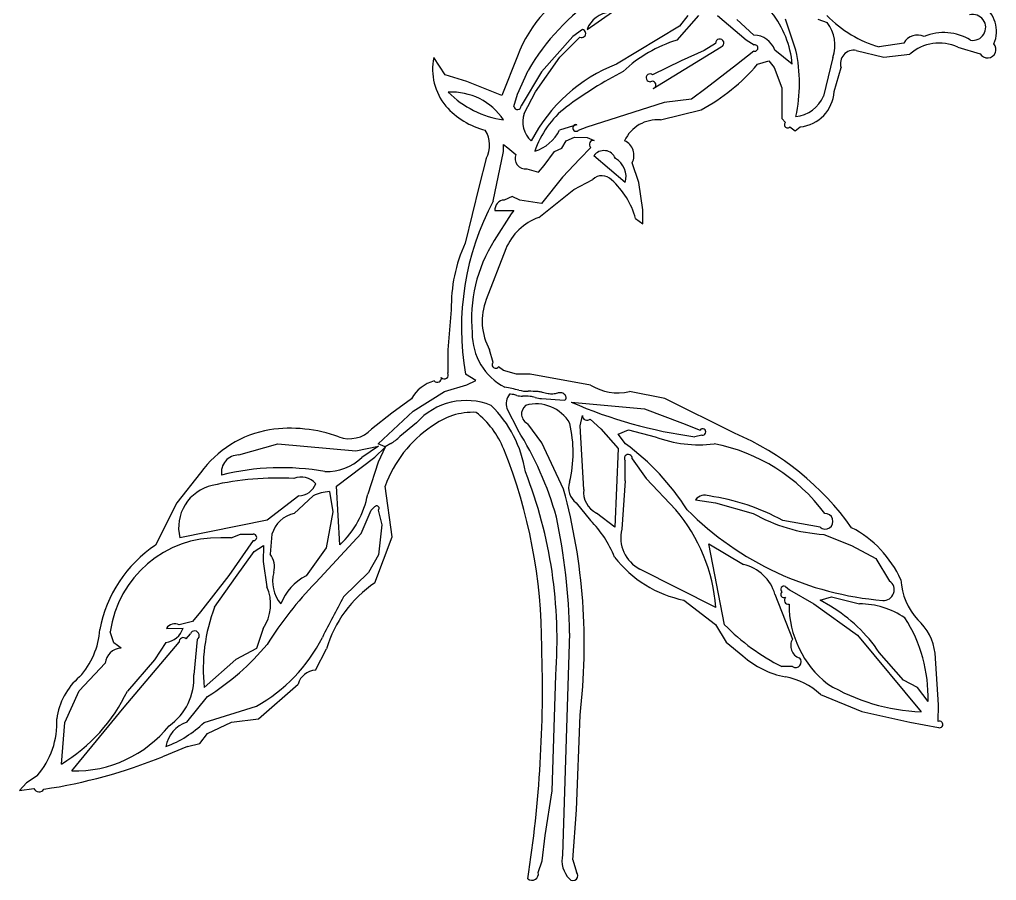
# Model space of a CAD drawing. Extents: x -1.41 to 6.2, y -5.19 to 2.16.
# Drawn here: x 0.051 to 2.976, y -5.19 to -2.614 of the extents above; entities that cross this region are included whole.
import ezdxf

# ---------------------------------------------------------------- set-up
doc = ezdxf.new("R2010")
doc.units = 0

msp = doc.modelspace()

# ---------------------------------------------------------------- linework, layer by layer
at = {"layer": 'Default', "color": 2, "linetype": 'CONTINUOUS'}
for p, q in [((1.749954, -2.643439), (1.868663, -2.560528)), ((2.019589, -2.675308), (2.084185, -2.601339)), ((2.052053, -2.601755), (2.026745, -2.633684)), ((2.140286, -2.60183), (2.226005, -2.674969)), ((2.249643, -2.660689), (2.198567, -2.613791)), ((2.374951, -2.705727), (2.34368, -2.612893)), ((2.440617, -2.61295), (2.468689, -2.622594)), ((1.7364, -2.643155), (1.707941, -2.66485)), ((2.026745, -2.633684), (1.838121, -2.747532)), ((1.707941, -2.66485), (1.614063, -2.77074)), ((1.668888, -2.726295), (1.728665, -2.666792)), ((2.134977, -2.685376), (2.100886, -2.706699)), ((2.226005, -2.674969), (2.250173, -2.689178)), ((2.698325, -2.68405), (2.624949, -2.695523)), ((1.94787, -2.820524), (2.151771, -2.695676)), ((2.100886, -2.706699), (2.031503, -2.736945)), ((2.249516, -2.708645), (2.197368, -2.749429)), ((2.364534, -2.747606), (2.312094, -2.705331)), ((1.595836, -2.830453), (1.668888, -2.726295)), ((2.031503, -2.736945), (1.946293, -2.779551)), ((2.485618, -2.727023), (2.458284, -2.842809)), ((1.541622, -2.836877), (1.573338, -2.766031)), ((1.614063, -2.77074), (1.552857, -2.872193)), ((2.197368, -2.749429), (2.105324, -2.820046)), ((1.561771, -2.894952), (1.595836, -2.830453)), ((2.105324, -2.820046), (2.062303, -2.851908)), ((1.531129, -2.874036), (1.541622, -2.836877)), ((1.980563, -2.861519), (1.749455, -2.935471)), ((2.062303, -2.851908), (1.980563, -2.861519)), ((1.697041, -2.935526), (1.667736, -2.944927)), ((1.719935, -2.92839), (1.697041, -2.935526)), ((1.749455, -2.935471), (1.723389, -2.946028))]:
    msp.add_line(p, q, dxfattribs=at)
at = {"layer": 'Default', "color": 7, "linetype": 'CONTINUOUS'}
for p, q in [((2.555809, -2.705939), (2.638125, -2.726773)), ((2.638125, -2.726773), (2.716166, -2.717126)), ((2.859909, -2.696016), (2.926612, -2.716356)), ((1.325398, -2.779627), (1.291208, -2.727594)), ((1.542378, -2.723474), (1.495413, -2.84149)), ((2.260226, -2.747776), (2.293821, -2.737029)), ((2.293821, -2.737029), (2.310341, -2.757535)), ((2.310341, -2.757535), (2.333284, -2.817682)), ((2.489533, -2.829316), (2.510367, -2.757691)), ((1.390472, -2.799132), (1.325398, -2.779627)), ((1.495413, -2.84149), (1.390472, -2.799132)), ((2.333284, -2.817682), (2.332645, -2.909614)), ((1.970048, -2.914275), (2.092145, -2.883716)), ((2.332645, -2.909614), (2.343948, -2.921822)), ((2.357467, -2.934795), (2.372888, -2.946489)), ((2.372888, -2.946489), (2.388141, -2.935108)), ((1.67493, -2.998362), (1.687714, -2.976559)), ((1.687714, -2.976559), (1.712411, -2.965663)), ((1.712411, -2.965663), (1.750512, -2.966359)), ((1.750512, -2.966359), (1.771548, -2.975416)), ((1.469018, -3.157204), (1.49963, -3.008264)), ((1.49963, -3.008264), (1.499696, -2.987516)), ((1.499696, -2.987516), (1.512488, -2.998097)), ((1.512488, -2.998097), (1.536911, -3.017809)), ((1.622154, -3.050117), (1.653084, -3.008407)), ((1.653084, -3.008407), (1.67493, -2.998362)), ((1.760923, -2.996649), (1.728621, -3.030449)), ((1.447899, -3.029654), (1.427039, -3.111574)), ((1.728621, -3.030449), (1.67696, -3.085762)), ((1.864537, -3.101777), (1.770016, -3.021269)), ((1.569618, -3.06011), (1.604462, -3.069965)), ((1.604462, -3.069965), (1.622154, -3.050117)), ((1.904651, -3.101278), (1.885087, -3.042405)), ((1.67696, -3.085762), (1.614062, -3.164628)), ((1.710677, -3.122142), (1.767215, -3.092101)), ((1.427039, -3.111574), (1.385373, -3.283167)), ((1.605305, -3.205999), (1.710677, -3.122142)), ((1.91662, -3.183332), (1.904651, -3.101278)), ((1.525493, -3.14281), (1.502342, -3.153861)), ((1.549084, -3.154119), (1.525493, -3.14281)), ((1.614062, -3.164628), (1.549084, -3.154119)), ((1.474333, -3.185628), (1.512844, -3.185111)), ((1.512844, -3.185111), (1.530823, -3.184814)), ((1.530823, -3.184814), (1.523138, -3.195056)), ((1.917337, -3.225043), (1.91662, -3.183332)), ((1.523138, -3.195056), (1.472096, -3.275286)), ((1.89547, -3.209319), (1.917337, -3.225043)), ((1.506759, -3.299999), (1.448001, -3.451921)), ((1.343706, -3.482405), (1.33329, -3.60253)), ((1.33329, -3.60253), (1.33329, -3.671157)), ((1.468706, -3.63972), (1.458289, -3.601868)), ((1.499734, -3.664285), (1.484567, -3.653264)), ((1.417608, -3.69338), (1.38625, -3.675127)), ((1.538572, -3.674971), (1.499734, -3.664285)), ((1.579391, -3.6747), (1.538572, -3.674971)), ((1.760863, -3.707335), (1.579391, -3.6747)), ((1.323217, -3.72651), (1.389848, -3.706423)), ((1.389848, -3.706423), (1.417608, -3.69338)), ((1.229482, -3.786015), (1.323217, -3.72651)), ((1.539994, -3.738644), (1.530521, -3.736126)), ((1.982967, -3.747233), (1.876704, -3.726784)), ((1.224429, -3.748253), (1.166177, -3.791884)), ((1.613891, -3.748044), (1.68212, -3.75295)), ((1.70287, -3.758633), (1.92212, -3.778867)), ((2.191531, -3.851367), (1.982967, -3.747233)), ((1.166177, -3.791884), (1.104622, -3.839875)), ((1.125165, -3.883214), (1.229482, -3.786015)), ((1.510372, -3.777529), (1.542815, -3.841844)), ((1.729121, -3.829275), (1.736339, -3.798528)), ((1.92212, -3.778867), (2.035931, -3.821166)), ((1.23957, -3.820504), (1.189507, -3.86171)), ((1.614726, -3.880616), (1.573305, -3.823261)), ((1.740149, -4.019619), (1.729121, -3.829275)), ((1.759171, -3.809498), (1.79121, -3.838459)), ((2.035931, -3.821166), (2.08832, -3.841963)), ((1.79121, -3.838459), (1.843704, -3.897246)), ((1.84349, -3.854404), (1.874472, -3.841368)), ((1.865503, -3.88348), (1.84349, -3.854404)), ((1.874472, -3.841368), (1.954163, -3.862202)), ((2.093731, -3.857137), (2.072869, -3.862202)), ((0.707821, -3.91663), (0.824157, -3.883035)), ((0.824157, -3.883035), (1.057925, -3.903869)), ((1.1453, -3.892085), (1.125165, -3.883214)), ((1.162464, -3.882606), (1.1453, -3.892085)), ((1.679947, -4.018863), (1.614726, -3.880616)), ((1.057925, -3.903869), (1.12609, -3.890534)), ((1.12609, -3.890534), (1.075674, -3.924278)), ((1.115018, -3.923503), (1.145974, -3.893663)), ((1.145974, -3.893663), (1.125243, -3.93827)), ((1.843704, -3.897246), (1.833287, -4.133038)), ((0.999958, -4.009813), (1.115018, -3.923503)), ((1.125243, -3.93827), (1.093708, -4.033944)), ((1.864537, -3.993787), (1.864476, -3.933859)), ((1.885004, -3.928424), (1.926805, -3.986888)), ((0.592977, -3.97005), (0.522198, -4.059627)), ((1.864537, -3.993787), (1.85412, -4.138646)), ((1.926805, -3.986888), (2.015666, -4.080936)), ((0.979361, -4.02608), (0.989542, -4.086678)), ((1.010375, -4.185122), (0.999958, -4.009813)), ((1.166624, -4.161309), (1.145791, -4.009809)), ((0.522198, -4.059627), (0.458343, -4.186234)), ((0.886994, -4.038586), (0.792493, -4.112235)), ((0.873763, -4.091989), (0.930055, -4.03852)), ((1.717685, -4.059667), (1.760453, -4.112295)), ((2.075188, -4.050468), (2.134345, -4.059548)), ((2.134345, -4.059548), (2.247176, -4.091371)), ((0.989542, -4.086678), (0.969306, -4.194425)), ((1.073632, -4.15168), (1.10349, -4.082216)), ((1.10349, -4.082216), (1.11404, -4.072288)), ((1.124957, -4.081992), (1.135374, -4.125759)), ((1.833287, -4.133038), (1.778439, -4.090942)), ((0.792493, -4.112235), (0.531211, -4.164288)), ((2.447426, -4.133038), (2.336299, -4.112971)), ((0.937946, -4.29839), (1.073632, -4.15168)), ((1.135374, -4.125759), (1.125392, -4.215724)), ((0.684464, -4.165056), (0.653716, -4.164375)), ((0.750461, -4.172966), (0.677775, -4.277004)), ((0.684464, -4.165056), (0.712342, -4.153871)), ((0.712342, -4.153871), (0.750456, -4.153861)), ((0.806942, -4.15381), (0.801273, -4.213464)), ((1.11471, -4.299513), (1.166624, -4.161309)), ((2.458959, -4.154318), (2.542075, -4.187617)), ((0.697763, -4.283511), (0.753441, -4.20563)), ((0.753441, -4.20563), (0.781978, -4.18757)), ((0.781978, -4.18757), (0.780523, -4.235679)), ((0.969306, -4.194425), (0.90907, -4.278456)), ((2.114266, -4.182085), (2.218308, -4.244589)), ((2.161533, -4.424683), (2.114266, -4.182085)), ((2.542075, -4.187617), (2.614481, -4.22674)), ((0.780523, -4.235679), (0.791604, -4.31084)), ((1.125392, -4.215724), (1.09547, -4.267955)), ((2.614481, -4.22674), (2.655713, -4.293857)), ((1.09547, -4.267955), (1.020669, -4.341481)), ((2.135369, -4.372624), (1.908539, -4.258201)), ((0.677775, -4.277004), (0.593333, -4.386187)), ((0.635371, -4.372256), (0.697763, -4.283511)), ((2.343671, -4.310094), (2.356395, -4.32037)), ((2.356395, -4.32037), (2.428969, -4.362078)), ((2.040019, -4.351092), (2.134328, -4.42413)), ((2.312451, -4.333218), (2.365199, -4.467784)), ((2.447413, -4.351151), (2.481295, -4.341215)), ((2.478792, -4.369143), (2.447413, -4.351151)), ((2.481295, -4.341215), (2.565091, -4.362207)), ((0.593333, -4.386187), (0.569591, -4.415048)), ((2.428969, -4.362078), (2.559156, -4.455603)), ((0.569591, -4.415048), (0.529465, -4.425426)), ((0.490992, -4.435797), (0.540684, -4.434577)), ((0.780599, -4.436286), (0.761129, -4.495511)), ((2.134328, -4.42413), (2.166521, -4.476681)), ((0.333211, -4.478297), (0.322863, -4.446138)), ((0.550414, -4.467077), (0.562668, -4.451811)), ((0.583294, -4.46885), (0.572877, -4.57421)), ((1.697871, -4.44959), (1.677038, -5.112769)), ((2.559156, -4.455603), (2.749949, -4.685127)), ((0.355184, -4.495144), (0.333211, -4.478297)), ((0.364168, -4.670913), (0.529306, -4.477289)), ((0.489175, -4.477438), (0.455039, -4.529236)), ((0.761129, -4.495511), (0.698524, -4.528506)), ((0.936818, -4.560493), (0.970499, -4.497124)), ((2.166521, -4.476681), (2.216677, -4.517712)), ((0.455039, -4.529236), (0.374296, -4.623001)), ((0.698524, -4.528506), (0.604127, -4.61221)), ((2.697392, -4.590208), (2.624787, -4.507842)), ((2.802032, -4.664132), (2.791615, -4.5099)), ((0.230079, -4.622184), (0.308067, -4.539453)), ((2.364852, -4.549709), (2.333284, -4.549709)), ((1.645788, -4.921724), (1.656205, -4.575053)), ((2.739608, -4.61229), (2.697392, -4.590208)), ((0.766939, -4.70668), (0.88515, -4.601972)), ((2.770782, -4.653877), (2.739608, -4.61229)), ((0.187168, -4.716756), (0.230079, -4.622184)), ((0.552263, -4.716086), (0.614133, -4.639429)), ((2.448547, -4.633023), (2.572501, -4.684493)), ((0.208296, -4.862212), (0.364168, -4.670913)), ((0.603722, -4.717154), (0.760227, -4.66875)), ((2.801268, -4.714058), (2.802032, -4.664132)), ((0.685988, -4.716297), (0.766939, -4.70668)), ((1.718704, -4.978185), (1.729121, -4.694751)), ((2.572501, -4.684493), (2.715978, -4.716377)), ((0.177046, -4.841379), (0.187168, -4.716756)), ((0.614137, -4.750563), (0.685988, -4.716297)), ((2.715978, -4.716377), (2.801987, -4.732225)), ((0.5915, -4.779637), (0.614137, -4.750563)), ((0.553812, -4.789406), (0.479425, -4.819622)), ((0.553812, -4.789406), (0.5915, -4.779637)), ((0.103998, -4.877172), (0.072599, -4.897207)), ((0.072599, -4.897207), (0.051383, -4.920267)), ((0.051383, -4.920267), (0.094126, -4.915104)), ((1.624955, -5.055736), (1.645788, -4.921724)), ((1.707657, -5.128309), (1.718704, -4.978185)), ((1.61529, -5.130952), (1.624955, -5.055736)), ((1.604122, -5.165701), (1.61529, -5.130952)), ((1.707657, -5.128309), (1.718704, -5.164872))]:
    msp.add_line(p, q, dxfattribs=at)
for centre, radius, start, end in [((1.884201, -2.844173), 0.362507, 112.172193, 160.551598), ((2.881372, -2.649546), 0.094173, 337.039409, 417.110348), ((2.804667, -2.819804), 0.135555, 65.95041, 130.758896), ((2.948517, -2.702932), 0.025691, 211.500586, 400.395502), ((2.548613, -2.745448), 0.040158, 79.676818, 197.750411), ((1.462377, -2.762064), 0.174605, 168.614283, 219.341922), ((1.804583, -2.356285), 0.600729, 298.599769, 319.330633), ((2.377046, -2.822991), 0.112665, 275.651804, 356.781801), ((1.502675, -2.718999), 0.2332, 221.248389, 255.788189), ((1.960421, -3.022008), 0.108162, 84.893768, 154.995495), ((2.350459, -2.928567), 0.009375, 133.990151, 318.373438), ((1.375332, -2.989446), 0.082961, 331.010247, 392.343179), ((1.76951, -2.987671), 0.012423, 80.558313, 226.276183), ((1.842534, -3.020057), 0.048065, 332.293532, 425.590794), ((1.800227, -3.043227), 0.037347, 21.795527, 143.989912), ((1.565079, -3.029825), 0.030623, 156.897934, 278.524905), ((1.803017, -3.084679), 0.063851, 344.46796, 420.040019), ((1.794511, -3.119861), 0.038932, 42.219865, 134.516633), ((1.667369, -3.271308), 0.236373, 15.203569, 48.710806), ((2.181364, -3.536618), 0.807088, 151.959124, 189.881819), ((1.503465, -3.183083), 0.029244, 92.201258, 184.993087), ((1.664679, -3.366901), 0.171507, 110.254484, 157.040382), ((1.794565, -3.472717), 0.450962, 155.145039, 181.230987), ((1.839172, -3.508818), 0.435065, 147.53564, 185.630578), ((1.61342, -3.515899), 0.177359, 158.855377, 208.993992), ((1.587767, -3.552805), 0.181566, 179.589543, 242.519563), ((1.476398, -3.646772), 0.010435, 137.486178, 321.527598), ((1.323058, -3.677239), 0.011903, 217.610059, 390.731116), ((1.322354, -3.803296), 0.112335, 105.257629, 150.659524), ((1.302071, -3.687433), 0.011924, 218.902779, 374.223724), ((1.841305, -3.582913), 0.148162, 237.116397, 283.822858), ((1.335369, -4.614182), 0.915951, 76.704893, 79.392048), ((1.550622, -3.762986), 0.042797, 138.748811, 199.866767), ((1.511162, -3.929084), 0.194453, 87.041896, 87.853175), ((1.518168, -3.793495), 0.058684, 77.848462, 87.041896), ((1.555237, -3.669496), 0.070808, 257.568427, 271.19109), ((1.57542, -3.598307), 0.1279, 256.704893, 269.384822), ((1.560361, -3.915947), 0.175696, 83.756616, 91.19109), ((1.578683, -4.031696), 0.305532, 85.232678, 90.869477), ((1.561409, -3.86264), 0.122684, 74.137866, 81.535206), ((1.593071, -3.834224), 0.107567, 77.695864, 84.127975), ((1.672778, -3.496885), 0.239085, 256.260457, 260.525546), ((1.643601, -3.671716), 0.061835, 260.525546, 273.957244), ((1.631121, -3.571794), 0.162476, 275.916621, 281.151802), ((1.669006, -3.768809), 0.038159, 85.748225, 99.748575), ((1.670509, -3.748592), 0.017885, 47.71832, 85.748225), ((1.67109, -3.748537), 0.017458, 15.735899, 49.006657), ((1.387836, -3.951458), 0.197817, 67.630788, 138.547835), ((1.214564, -4.022407), 0.355297, 9.010133, 45.60725), ((1.586156, -3.793781), 0.032159, 128.030649, 246.446424), ((1.598332, -3.879323), 0.115395, 29.694879, 106.093835), ((1.617573, -3.673356), 0.074779, 252.383026, 267.177054), ((1.680018, -3.745171), 0.008058, 285.120089, 324.492369), ((1.680978, -3.745466), 0.007113, 321.934592, 373.524531), ((2.259598, -2.482415), 1.392365, 246.431571, 262.292875), ((1.40924, -3.992716), 0.203714, 87.490814, 127.601693), ((1.253412, -3.998848), 0.266636, 21.875823, 51.839099), ((1.749929, -3.799488), 0.013624, 175.959924, 312.714864), ((1.321496, -3.908609), 0.386859, 346.630171, 372.912815), ((0.854311, -4.159583), 0.322828, 99.697773, 144.048379), ((0.861948, -4.258378), 0.421596, 69.84934, 98.459019), ((1.038596, -3.776984), 0.091185, 249.84934, 316.392801), ((1.487977, -4.13309), 0.363716, 123.933373, 160.187167), ((0.717235, -4.363297), 0.976471, 15.503837, 32.277278), ((2.095819, -3.847841), 0.009528, 257.340735, 501.907811), ((1.864225, -4.615639), 0.831409, 35.380312, 66.816528), ((1.088035, -3.758338), 0.144853, 300.918667, 314.468414), ((1.425707, -4.478874), 0.740213, 32.561064, 53.548045), ((2.08321, -3.525738), 0.360363, 249.016225, 277.478131), ((2.026975, -4.41444), 0.541321, 36.595566, 79.016613), ((0.70749, -3.968564), 0.051935, 89.634736, 189.109576), ((0.035586, -4.487813), 1.578957, 359.857163, 381.875823), ((1.873513, -3.926508), 0.011649, 350.534472, 579.125401), ((0.970044, -3.813022), 0.153413, 268.322974, 313.51396), ((0.835154, -4.692371), 0.737619, 79.817441, 104.039832), ((0.281342, -4.469207), 1.378931, 355.597681, 381.368903), ((0.824096, -4.87216), 0.88628, 86.868927, 102.772768), ((0.894695, -4.040132), 0.057392, 40.913586, 112.74603), ((0.8862, -3.983255), 0.055337, 270.821652, 339.599137), ((1.748811, -4.015668), 0.053896, 160.936953, 234.72376), ((0.656706, -4.133769), 0.129153, 102.772768, 193.668553), ((0.988273, -4.165337), 0.139542, 93.661522, 114.658338), ((0.819237, -3.981205), 0.279491, 313.147313, 349.123324), ((-0.034133, -4.483304), 1.775886, 353.16183, 375.160635), ((1.80994, -4.028091), 0.070303, 173.078344, 243.380178), ((2.102741, -4.071662), 0.034762, 68.766242, 142.431284), ((2.022052, -4.686951), 0.654373, 61.299789, 81.804734), ((0.891213, -4.177875), 0.08764, 101.484971, 164.062437), ((1.120244, -4.076302), 0.007389, 309.63944, 507.095173), ((1.62837, -4.410281), 0.508396, 4.247844, 40.376819), ((2.709203, -3.424278), 0.930447, 224.851212, 265.436019), ((2.488092, -3.668558), 0.486633, 240.325714, 266.567775), ((2.462678, -4.115182), 0.023483, 229.497721, 452.674767), ((-0.120896, -4.481549), 1.819047, 1.006693, 12.034299), ((1.512832, -4.353567), 0.345729, 22.328845, 44.256044), ((1.955789, -4.164532), 0.104913, 165.715845, 243.231788), ((2.390058, -4.425552), 0.328589, 24.404124, 62.4387), ((0.646486, -4.491015), 0.32672, 88.732016, 172.105104), ((0.751857, -4.163413), 0.009654, 261.681224, 458.344052), ((0.677536, -4.51215), 0.392768, 123.922618, 169.275549), ((0.753118, -4.251836), 0.061574, 344.852056, 398.54995), ((2.107373, -4.011415), 0.34629, 217.498731, 258.784473), ((0.91327, -4.295192), 0.104342, 164.852056, 219.960501), ((2.191289, -4.367603), 0.125947, 15.843543, 77.612088), ((1.713601, -5.057254), 1.085134, 135.626907, 148.09771), ((0.979031, -4.417914), 0.156023, 116.64127, 159.081031), ((2.637696, -4.320069), 0.031807, 265.436019, 415.497927), ((2.88715, -4.277237), 0.198259, 183.630041, 222.066887), ((0.674264, -4.363752), 0.128718, 325.70071, 384.272031), ((1.315904, -4.597763), 0.359768, 124.002854, 163.75573), ((2.33931, -4.318741), 0.009684, 63.23633, 231.523036), ((2.339668, -4.333801), 0.009833, 130.481399, 298.078927), ((5.989469, -6.999774), 5.635201, 151.853347, 153.240498), ((2.352535, -4.351223), 0.012016, 133.2872, 280.053653), ((1.116927, -4.556969), 0.515766, 159.014402, 186.148401), ((2.656779, -4.364136), 0.302148, 179.795025, 231.842156), ((2.240501, -4.766154), 0.463035, 33.908458, 59.027332), ((2.564732, -4.605468), 0.243262, 55.83095, 89.915413), ((2.334075, -4.640815), 0.436903, 358.286767, 392.79116), ((2.633702, -4.528319), 0.158984, 6.652809, 48.054879), ((0.063391, -4.424771), 0.228684, 317.093972, 356.417259), ((0.483981, -4.418816), 0.058852, 275.063243, 344.465929), ((0.515604, -4.45055), 0.028695, 61.11411, 149.059189), ((0.57557, -4.457196), 0.013981, 303.534178, 517.345568), ((2.622254, -3.97226), 0.645717, 224.479329, 243.415479), ((0.541418, -4.475402), 0.012257, 42.781743, 188.855955), ((0.522014, -4.242812), 0.488025, 299.21695, 333.240498), ((2.397691, -4.487756), 0.038139, 148.422813, 251.979281), ((0.356274, -4.543509), 0.048378, 91.292131, 175.190244), ((0.208491, -3.994986), 0.76148, 302.188203, 320.065268), ((-2.12128, -4.615202), 3.737857, 351.229605, 361.892681), ((2.398955, -4.310733), 0.2758, 228.631008, 258.461734), ((2.374513, -4.536162), 0.016639, 234.505378, 406.848031), ((0.94086, -4.618447), 0.058095, 93.990175, 163.525644), ((0.36197, -4.732757), 0.200936, 130.716373, 172.412268), ((0.39845, -4.584448), 0.174728, 305.220341, 363.359157), ((2.310083, -4.780203), 0.202074, 46.747573, 80.398361), ((2.772586, -4.098008), 0.587556, 239.014729, 267.791918), ((-0.089931, -4.401959), 0.514166, 301.281544, 334.538538), ((-0.077335, -4.71922), 0.24048, 318.942166, 363.097763), ((0.215353, -4.496491), 0.365789, 268.89446, 320.899038), ((0.580153, -4.80345), 0.091708, 107.70544, 171.120789), ((0.373673, -4.47948), 0.330774, 290.505788, 314.065923), ((2.805337, -4.722994), 0.009819, 250.055084, 474.482184), ((-0.103833, -3.383767), 1.549797, 278.471989, 292.107446), ((0.10975, -4.90723), 0.017496, 206.746689, 327.415517), ((1.754221, -5.13036), 0.079162, 167.160905, 223.903399), ((1.585041, -5.169859), 0.019528, 231.453664, 372.293476), ((1.707862, -5.174977), 0.014821, 223.903399, 402.982431)]:
    msp.add_arc(centre, radius, start, end, dxfattribs=at)
at = {"layer": 'Default', "color": 2, "linetype": 'CONTINUOUS'}
for centre, radius, start, end in [((2.177791, -3.123975), 0.702487, 124.24669, 149.366884), ((1.824561, -2.671604), 0.079747, 94.097498, 159.317754), ((2.068833, -2.775764), 0.297039, 5.439421, 38.130717), ((2.71946, -2.358889), 0.349649, 224.004312, 254.317803), ((2.904698, -2.637348), 0.038695, 259.900237, 464.0795), ((2.3833, -2.690024), 0.108803, 340.119346, 398.297204), ((1.73374, -2.655369), 0.0125, 246.047, 437.712209), ((2.249201, -2.72731), 0.066623, 19.262951, 89.619737), ((2.738712, -2.706425), 0.046171, 63.976405, 151.013357), ((2.818326, -2.803927), 0.151136, 58.22479, 113.125324), ((2.138523, -3.06565), 0.408059, 106.94559, 133.344173), ((2.147212, -2.684269), 0.012285, 291.78529, 545.172264), ((2.251525, -2.698968), 0.009884, 258.269606, 457.86427), ((1.931519, -2.804793), 0.454363, 347.406545, 372.593455), ((2.011244, -3.19624), 0.480948, 111.097942, 152.850305), ((2.437043, -3.884847), 1.257035, 117.405951, 126.625598), ((1.93859, -2.788207), 0.011587, 48.335583, 277.671185), ((1.945042, -2.809722), 0.011166, 284.6705, 476.05628), ((1.345964, -3.015081), 0.184052, 33.209574, 93.625087), ((1.546427, -2.614464), 0.303392, 225.645481, 261.18918), ((2.364463, -2.802143), 0.102255, 275.886694, 336.565686), ((1.541911, -2.872154), 0.010945, 189.899168, 359.796466), ((1.862765, -3.099354), 0.284137, 128.183328, 161.250982), ((1.633026, -2.919955), 0.075514, 160.66393, 228.802731), ((1.555032, -2.887675), 0.126412, 287.814133, 333.069726), ((1.717091, -2.938104), 0.010122, 73.682276, 308.477094)]:
    msp.add_arc(centre, radius, start, end, dxfattribs=at)

doc.saveas('drawing.dxf')
